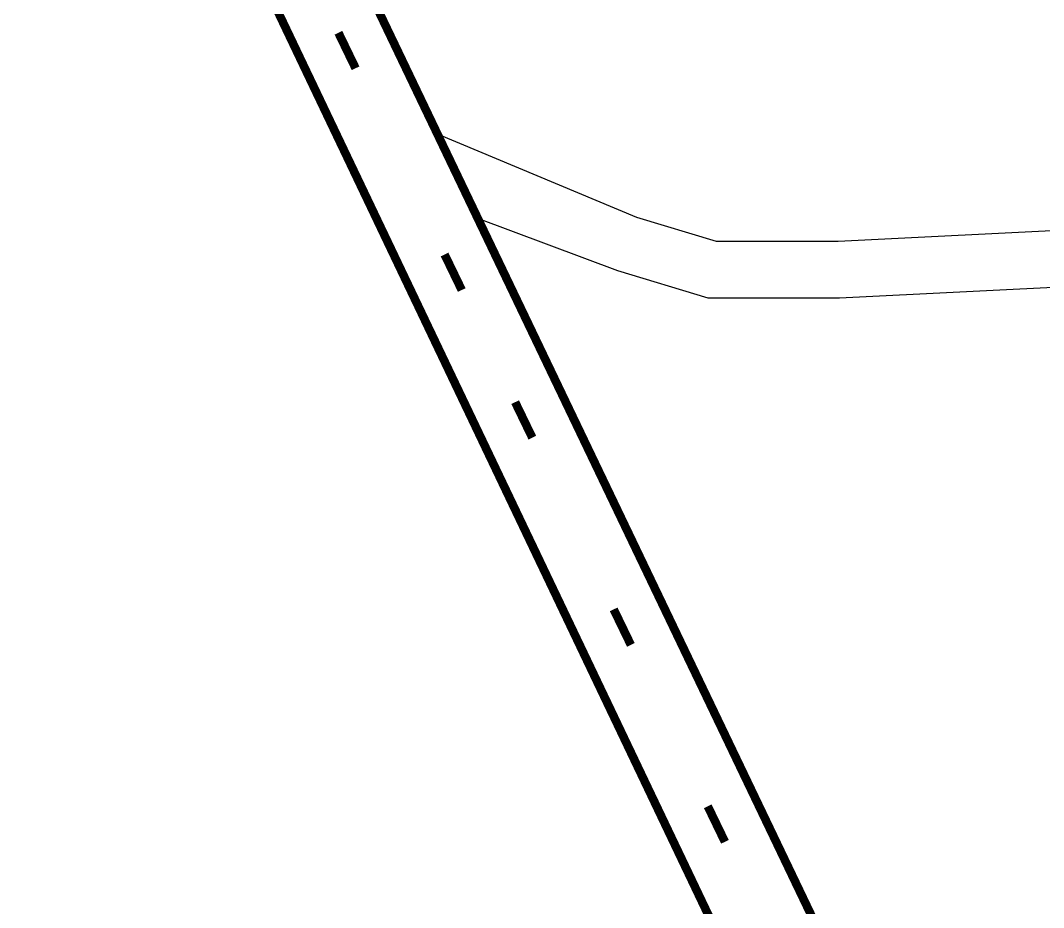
# Model space of a CAD drawing. Header units: inches. Extents: x -885 to 26362, y -28010 to 990.
# Drawn here: x 4358.22 to 4372.39, y -2407.3 to -2395.01 of the extents above; entities that cross this region are included whole.
import ezdxf

# ---------------------------------------------------------------- set-up
doc = ezdxf.new("R2010")
doc.units = ezdxf.units.IN
doc.header["$MEASUREMENT"] = 0
doc.layers.add('Text', color=7, linetype='Continuous')

msp = doc.modelspace()

# ---------------------------------------------------------------- linework, layer by layer
at = {"layer": 'Text', "const_width": 0.117725}
for points in [[(4329.273464, -2387.758528), (4332.168604, -2388.178232), (4334.126563, -2388.394555), (4336.907305, -2388.111671), (4342.125596, -2387.222342), (4344.567545, -2386.885839), (4347.568282, -2386.54194), (4348.778257, -2386.562278), (4350.485421, -2387.015263), (4351.910992, -2387.124349), (4354.282542, -2387.447909), (4355.84451, -2387.934175), (4357.406477, -2388.093182), (4358.524054, -2388.093182), (4359.272038, -2388.218908), (4360.042022, -2388.414893), (4361.0848, -2389.374481), (4361.683188, -2391.75034), (4372.218151, -2413.77649)], [(4329.047654, -2388.994651), (4332.009529, -2389.42403), (4334.121097, -2389.657325), (4337.076525, -2389.35667), (4342.316838, -2388.463587), (4344.724765, -2388.131773), (4347.629481, -2387.798879), (4348.604128, -2387.815261), (4350.27473, -2388.258544), (4351.778094, -2388.373583), (4354.009152, -2388.677976), (4355.591764, -2389.170668), (4357.342726, -2389.348914), (4358.419253, -2389.348914), (4359.012645, -2389.448656), (4359.425015, -2389.553617), (4359.958649, -2390.044679), (4360.496163, -2392.178843), (4370.75682, -2413.722871)], [(4362.863385, -2395.675591), (4362.62579, -2395.183779)], [(4364.332954, -2398.746642), (4364.095359, -2398.25483)], [(4365.309734, -2400.791545), (4365.072139, -2400.299733)], [(4366.673705, -2403.661064), (4366.43611, -2403.169252)], [(4367.976078, -2406.388217), (4367.738483, -2405.896405)]]:
    msp.add_lwpolyline(points, dxfattribs=at)
at = {"layer": 'Text'}
for points in [[(4377.182266, -2388.926536), (4376.923998, -2390.86721), (4376.567964, -2392.658619), (4375.367267, -2395.936713), (4374.487075, -2397.72145), (4374.23348, -2397.888919), (4372.961815, -2397.90234), (4369.544083, -2398.074795), (4367.858593, -2398.074795), (4366.756748, -2397.743205), (4363.99612, -2396.586142)], [(4377.96024, -2389.030071), (4377.698663, -2390.995602), (4377.325868, -2392.871353), (4376.089756, -2396.246134), (4375.096942, -2398.25923), (4374.473, -2398.671268), (4372.985742, -2398.686964), (4369.563871, -2398.859628), (4367.743059, -2398.859628), (4366.49125, -2398.482908), (4364.55514, -2397.754922)]]:
    msp.add_lwpolyline(points, dxfattribs=at)

doc.saveas('drawing.dxf')
